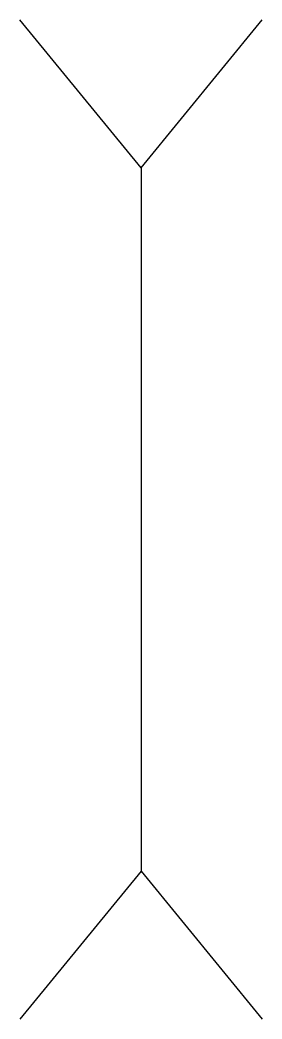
# Model space of a CAD drawing. Header units: metres. Extents: x 356.2 to 357.75, y 36.53 to 42.92.
import ezdxf

# ---------------------------------------------------------------- set-up
doc = ezdxf.new("R2010")
doc.units = ezdxf.units.M
doc.header["$MEASUREMENT"] = 0
doc.layers.get('0').update_dxf_attribs({"linetype": 'CONTINUOUS'})

msp = doc.modelspace()

# ---------------------------------------------------------------- linework, layer by layer
at = {"color": 74, "linetype": 'Continuous'}
for p, q in [((356.9786, 41.9758), (356.2044, 42.9209)), ((356.9786, 41.9758), (357.7528, 42.9209)), ((356.9786, 41.9758), (356.9786, 37.4758)), ((356.9786, 37.4758), (356.2044, 36.5307)), ((356.9786, 37.4758), (357.7528, 36.5307))]:
    msp.add_line(p, q, dxfattribs=at)

doc.saveas('drawing.dxf')
